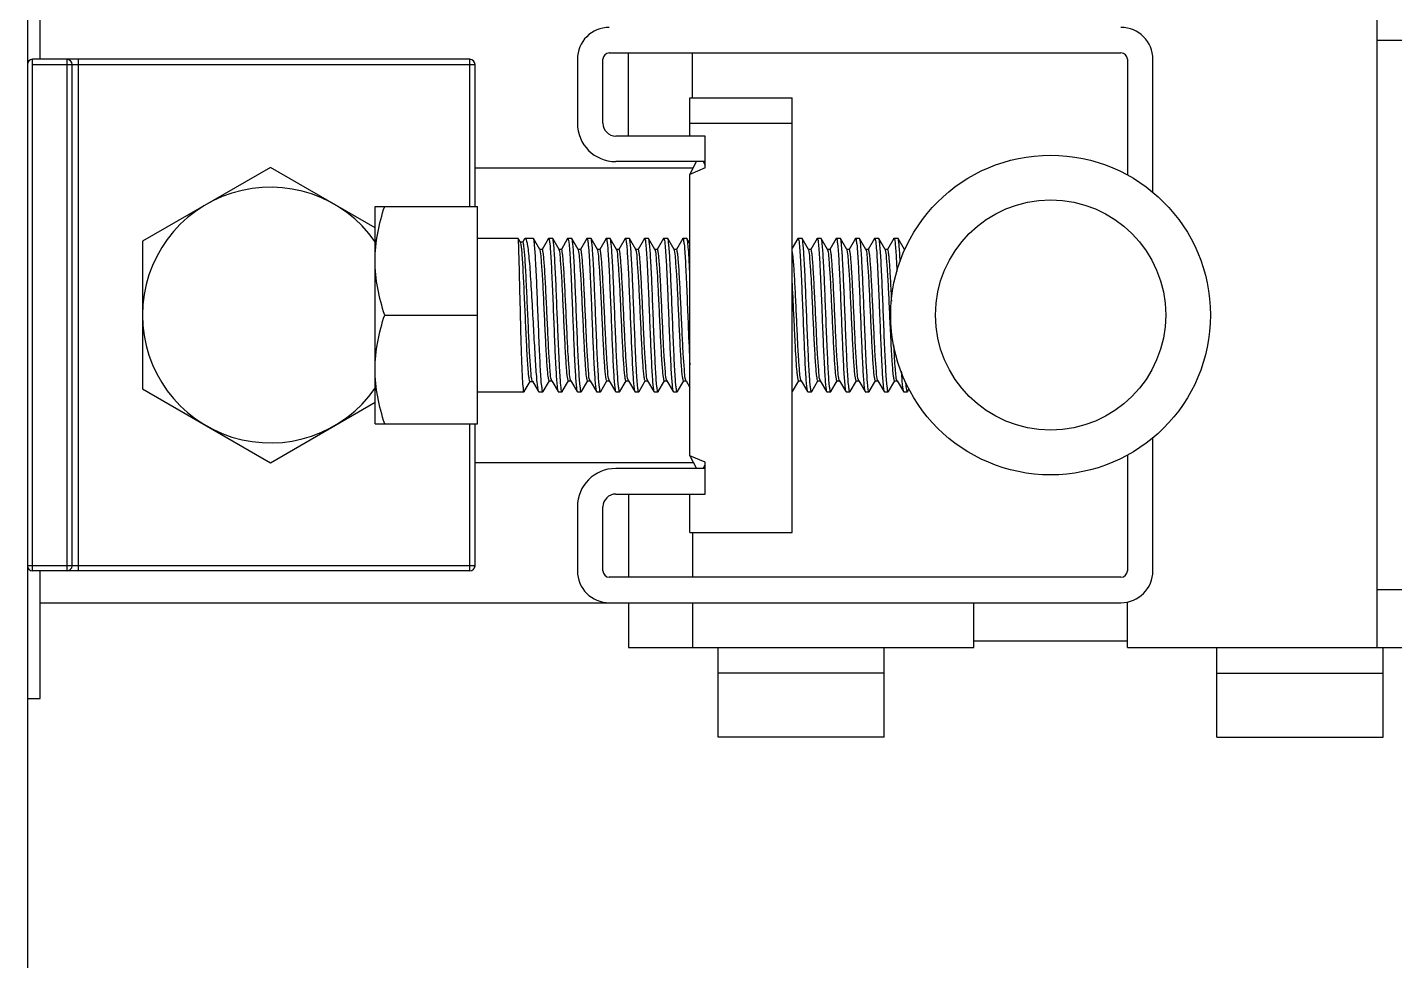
# Model space of a CAD drawing. Extents: x 1060579 to 1383165, y 581819 to 1037910.
# Drawn here: x 1268742.8 to 1269229.6, y 859997.8 to 860330.2 of the extents above; entities that cross this region are included whole.
import ezdxf

# ---------------------------------------------------------------- set-up
doc = ezdxf.new("R2010")
doc.units = 0
doc.header["$LTSCALE"] = 1000
doc.header["$MEASUREMENT"] = 0
doc.layers.add('02___PRT_ALL_AXES', color=7, linetype='Continuous')

msp = doc.modelspace()

# ---------------------------------------------------------------- linework, layer by layer
at = {"color": 7, "linetype": 'Continuous'}
for p, q in [((1268742.83, 862959.69), (1268742.83, 859317.04)), ((1268747.39, 860318.77), (1268747.39, 860364.31)), ((1269223.21, 860346.09), (1269223.21, 860109.32)), ((1269223.21, 860325.6), (1269343.87, 860325.6)), ((1268744.65, 860136.64), (1268744.65, 860318.77)), ((1268900.38, 860318.77), (1268744.65, 860318.77)), ((1268744.65, 860316.95), (1268902.2, 860316.95)), ((1268756.95, 860136.64), (1268756.95, 860318.77)), ((1268758.77, 860138.46), (1268758.77, 860316.95)), ((1268761.05, 860136.64), (1268761.05, 860318.77)), ((1268900.38, 860266.41), (1268900.38, 860318.77)), ((1268902.2, 860266.41), (1268902.2, 860316.95)), ((1268938.63, 860318.77), (1268938.63, 860296.01)), ((1268947.73, 860296.01), (1268947.73, 860318.77)), ((1268950.01, 860321.05), (1269132.14, 860321.05)), ((1268956.84, 860291.45), (1268956.84, 860321.05)), ((1268979.61, 860305.11), (1268979.61, 860321.05)), ((1269134.42, 860318.77), (1269134.42, 860277.55)), ((1269143.52, 860271.33), (1269143.52, 860318.77)), ((1268978.69, 860291.45), (1268978.69, 860296.01)), ((1268984.16, 860291.45), (1268952.29, 860291.45)), ((1268984.16, 860280.07), (1268984.16, 860291.45)), ((1268984.16, 860282.35), (1268952.29, 860282.35)), ((1268978.69, 860277.79), (1268981.07, 860282.35)), ((1268984.16, 860280.07), (1268978.69, 860277.79)), ((1268983.45, 860282.35), (1268984.16, 860280.98)), ((1268978.69, 860177.62), (1268978.69, 860277.79)), ((1268903.03, 860189), (1268903.03, 860266.41)), ((1268918.41, 860253.64), (1268917.61, 860255.02)), ((1268919.24, 860253.71), (1268918.37, 860253.71)), ((1268919.84, 860254.81), (1268919.21, 860253.72)), ((1268923.02, 860254.96), (1268922.95, 860255.03)), ((1268925.27, 860251.08), (1268923.02, 860254.96)), ((1268928.34, 860254.96), (1268926.1, 860251.1)), ((1268928.34, 860254.96), (1268928.41, 860255.03)), ((1268929.85, 860254.96), (1268929.78, 860255.03)), ((1268932.1, 860251.08), (1268929.85, 860254.96)), ((1268935.17, 860254.96), (1268932.93, 860251.1)), ((1268935.17, 860254.96), (1268935.24, 860255.03)), ((1268936.68, 860254.96), (1268936.61, 860255.03)), ((1268938.93, 860251.08), (1268936.68, 860254.96)), ((1268942, 860254.96), (1268939.76, 860251.1)), ((1268942, 860254.96), (1268942.07, 860255.03)), ((1268943.51, 860254.96), (1268943.44, 860255.03)), ((1268945.76, 860251.08), (1268943.51, 860254.96)), ((1268948.83, 860254.96), (1268946.59, 860251.1)), ((1268948.83, 860254.96), (1268948.9, 860255.03)), ((1268950.34, 860254.96), (1268950.27, 860255.03)), ((1268952.59, 860251.08), (1268950.34, 860254.96)), ((1268955.66, 860254.96), (1268953.42, 860251.1)), ((1268955.66, 860254.96), (1268955.73, 860255.03)), ((1268957.17, 860254.96), (1268957.1, 860255.03)), ((1268959.42, 860251.08), (1268957.17, 860254.96)), ((1268962.49, 860254.96), (1268960.25, 860251.1)), ((1268962.49, 860254.96), (1268962.56, 860255.03)), ((1268964, 860254.96), (1268963.93, 860255.03)), ((1268966.25, 860251.08), (1268964, 860254.96)), ((1268969.32, 860254.96), (1268967.08, 860251.1)), ((1268969.32, 860254.96), (1268969.39, 860255.03)), ((1268970.83, 860254.96), (1268970.76, 860255.03)), ((1268973.08, 860251.08), (1268970.83, 860254.96)), ((1268976.15, 860254.96), (1268973.91, 860251.1)), ((1268976.15, 860254.96), (1268976.22, 860255.03)), ((1268977.66, 860254.96), (1268977.59, 860255.03)), ((1268978.69, 860253.18), (1268977.66, 860254.96)), ((1269017.13, 860254.96), (1269015.12, 860251.5)), ((1269017.13, 860254.96), (1269017.2, 860255.03)), ((1269018.64, 860254.96), (1269018.57, 860255.03)), ((1269020.89, 860251.08), (1269018.64, 860254.96)), ((1269023.96, 860254.96), (1269021.72, 860251.1)), ((1269023.96, 860254.96), (1269024.03, 860255.03)), ((1269025.47, 860254.96), (1269025.4, 860255.03)), ((1269027.72, 860251.08), (1269025.47, 860254.96)), ((1269030.79, 860254.96), (1269028.55, 860251.1)), ((1269030.79, 860254.96), (1269030.86, 860255.03)), ((1269032.3, 860254.96), (1269032.23, 860255.03)), ((1269034.55, 860251.08), (1269032.3, 860254.96)), ((1269037.62, 860254.96), (1269035.38, 860251.1)), ((1269037.62, 860254.96), (1269037.69, 860255.03)), ((1269039.13, 860254.96), (1269039.06, 860255.03)), ((1269041.38, 860251.08), (1269039.13, 860254.96)), ((1269044.45, 860254.96), (1269042.21, 860251.1)), ((1269044.45, 860254.96), (1269044.52, 860255.03)), ((1269045.96, 860254.96), (1269045.89, 860255.03)), ((1269048.21, 860251.08), (1269045.96, 860254.96)), ((1269051.28, 860254.96), (1269049.04, 860251.1)), ((1269051.28, 860254.96), (1269051.35, 860255.03)), ((1269052.79, 860254.96), (1269052.72, 860255.03)), ((1269055.04, 860251.08), (1269052.79, 860254.96)), ((1268925.31, 860251.01), (1268925.27, 860251.08)), ((1268926.13, 860251.08), (1268925.27, 860251.08)), ((1268925.36, 860250.89), (1268925.31, 860251.01)), ((1268932.14, 860251.01), (1268932.1, 860251.08)), ((1268932.96, 860251.08), (1268932.1, 860251.08)), ((1268932.18, 860250.93), (1268932.14, 860251)), ((1268938.97, 860251.01), (1268938.93, 860251.08)), ((1268939.79, 860251.08), (1268938.93, 860251.08)), ((1268939.02, 860250.9), (1268938.97, 860251.01)), ((1268945.8, 860251.01), (1268945.76, 860251.08)), ((1268946.62, 860251.08), (1268945.76, 860251.08)), ((1268945.87, 860250.83), (1268945.8, 860251.01)), ((1268952.63, 860251.01), (1268952.59, 860251.08)), ((1268953.45, 860251.08), (1268952.59, 860251.08)), ((1268952.68, 860250.89), (1268952.63, 860251.01)), ((1268959.46, 860251.01), (1268959.42, 860251.08)), ((1268960.28, 860251.08), (1268959.42, 860251.08)), ((1268959.5, 860250.93), (1268959.46, 860251)), ((1268966.29, 860251.01), (1268966.25, 860251.08)), ((1268967.11, 860251.08), (1268966.25, 860251.08)), ((1268966.34, 860250.9), (1268966.29, 860251.01)), ((1268973.12, 860251.01), (1268973.08, 860251.08)), ((1268973.94, 860251.08), (1268973.08, 860251.08)), ((1268973.19, 860250.83), (1268973.12, 860251.01)), ((1269020.93, 860251.01), (1269020.89, 860251.08)), ((1269021.75, 860251.08), (1269020.89, 860251.08)), ((1269020.98, 860250.9), (1269020.93, 860251.01)), ((1269027.76, 860251.01), (1269027.72, 860251.08)), ((1269028.58, 860251.08), (1269027.72, 860251.08)), ((1269027.83, 860250.83), (1269027.76, 860251.01)), ((1269035.41, 860251.08), (1269034.55, 860251.08)), ((1269034.59, 860251.01), (1269034.55, 860251.08)), ((1269034.64, 860250.89), (1269034.59, 860251.01)), ((1269042.24, 860251.08), (1269041.38, 860251.08)), ((1269041.42, 860251.01), (1269041.38, 860251.08)), ((1269041.46, 860250.93), (1269041.42, 860251)), ((1269049.07, 860251.08), (1269048.21, 860251.08)), ((1269048.25, 860251.01), (1269048.21, 860251.08)), ((1269048.3, 860250.9), (1269048.25, 860251.01)), ((1269055.3, 860251.08), (1269055.04, 860251.08)), ((1269055.08, 860251.01), (1269055.04, 860251.08)), ((1269055.15, 860250.83), (1269055.08, 860251.01)), ((1268919.72, 860200.43), (1268919.67, 860200.39)), ((1268919.72, 860200.43), (1268921.83, 860204.08)), ((1268921.79, 860204.1), (1268922.66, 860204.1)), ((1268922.6, 860204.21), (1268922.58, 860204.25)), ((1268922.62, 860204.17), (1268922.6, 860204.21)), ((1268922.62, 860204.17), (1268924.76, 860200.48)), ((1268924.76, 860200.48), (1268924.86, 860200.39)), ((1268926.44, 860200.45), (1268926.36, 860200.39)), ((1268926.44, 860200.45), (1268928.67, 860204.31)), ((1268928.64, 860204.33), (1268929.51, 860204.33)), ((1268929.46, 860204.41), (1268929.39, 860204.58)), ((1268929.46, 860204.41), (1268929.51, 860204.33)), ((1268929.51, 860204.33), (1268931.75, 860200.45)), ((1268931.75, 860200.45), (1268931.83, 860200.39)), ((1268933.27, 860200.45), (1268933.19, 860200.39)), ((1268933.27, 860200.45), (1268935.5, 860204.31)), ((1268935.47, 860204.33), (1268936.34, 860204.33)), ((1268936.29, 860204.41), (1268936.24, 860204.52)), ((1268936.29, 860204.41), (1268936.34, 860204.33)), ((1268936.34, 860204.33), (1268938.58, 860200.45)), ((1268938.58, 860200.45), (1268938.66, 860200.39)), ((1268940.1, 860200.45), (1268940.02, 860200.39)), ((1268940.1, 860200.45), (1268942.33, 860204.31)), ((1268942.3, 860204.33), (1268943.17, 860204.33)), ((1268943.12, 860204.41), (1268943.09, 860204.48)), ((1268943.12, 860204.41), (1268943.17, 860204.33)), ((1268943.17, 860204.33), (1268945.41, 860200.45)), ((1268945.41, 860200.45), (1268945.49, 860200.39)), ((1268946.93, 860200.45), (1268946.85, 860200.39)), ((1268946.93, 860200.45), (1268949.16, 860204.31)), ((1268949.13, 860204.33), (1268950, 860204.33)), ((1268949.95, 860204.41), (1268949.9, 860204.53)), ((1268949.95, 860204.41), (1268950, 860204.33)), ((1268950, 860204.33), (1268952.24, 860200.45)), ((1268952.24, 860200.45), (1268952.32, 860200.39)), ((1268953.76, 860200.45), (1268953.68, 860200.39)), ((1268953.76, 860200.45), (1268955.99, 860204.31)), ((1268955.96, 860204.33), (1268956.83, 860204.33)), ((1268956.78, 860204.41), (1268956.71, 860204.58)), ((1268956.78, 860204.41), (1268956.83, 860204.33)), ((1268956.83, 860204.33), (1268959.07, 860200.45)), ((1268959.07, 860200.45), (1268959.15, 860200.39)), ((1268960.59, 860200.45), (1268960.51, 860200.39)), ((1268960.59, 860200.45), (1268962.82, 860204.31)), ((1268962.79, 860204.33), (1268963.66, 860204.33)), ((1268963.61, 860204.41), (1268963.56, 860204.52)), ((1268963.61, 860204.41), (1268963.66, 860204.33)), ((1268963.66, 860204.33), (1268965.9, 860200.45)), ((1268965.9, 860200.45), (1268965.98, 860200.39)), ((1268967.42, 860200.45), (1268967.34, 860200.39)), ((1268967.42, 860200.45), (1268969.65, 860204.31)), ((1268969.62, 860204.33), (1268970.49, 860204.33)), ((1268970.44, 860204.41), (1268970.41, 860204.48)), ((1268970.44, 860204.41), (1268970.49, 860204.33)), ((1268970.49, 860204.33), (1268972.73, 860200.45)), ((1268972.73, 860200.45), (1268972.81, 860200.39)), ((1268974.25, 860200.45), (1268974.17, 860200.39)), ((1268974.25, 860200.45), (1268976.48, 860204.31)), ((1268976.45, 860204.33), (1268977.32, 860204.33)), ((1268977.27, 860204.41), (1268977.22, 860204.53)), ((1268977.27, 860204.41), (1268977.32, 860204.33)), ((1268977.32, 860204.33), (1268978.69, 860201.95)), ((1269015.15, 860200.39), (1269015.12, 860200.4)), ((1269015.23, 860200.45), (1269015.15, 860200.39)), ((1269015.23, 860200.45), (1269017.46, 860204.31)), ((1269017.43, 860204.33), (1269018.29, 860204.33)), ((1269018.25, 860204.41), (1269018.2, 860204.52)), ((1269018.25, 860204.41), (1269018.29, 860204.33)), ((1269018.29, 860204.33), (1269020.54, 860200.45)), ((1269020.54, 860200.45), (1269020.62, 860200.39)), ((1269022.06, 860200.45), (1269021.98, 860200.39)), ((1269022.06, 860200.45), (1269024.29, 860204.31)), ((1269024.26, 860204.33), (1269025.12, 860204.33)), ((1269025.08, 860204.41), (1269025.05, 860204.48)), ((1269025.08, 860204.41), (1269025.12, 860204.33)), ((1269025.12, 860204.33), (1269027.37, 860200.45)), ((1269027.37, 860200.45), (1269027.45, 860200.39)), ((1269028.89, 860200.45), (1269028.81, 860200.39)), ((1269028.89, 860200.45), (1269031.12, 860204.31)), ((1269031.09, 860204.33), (1269031.95, 860204.33)), ((1269031.91, 860204.41), (1269031.86, 860204.53)), ((1269031.91, 860204.41), (1269031.95, 860204.33)), ((1269031.95, 860204.33), (1269034.2, 860200.45)), ((1269034.2, 860200.45), (1269034.28, 860200.39)), ((1269035.72, 860200.45), (1269035.64, 860200.39)), ((1269035.72, 860200.45), (1269037.95, 860204.31)), ((1269037.92, 860204.33), (1269038.78, 860204.33)), ((1269038.74, 860204.41), (1269038.67, 860204.58)), ((1269038.74, 860204.41), (1269038.78, 860204.33)), ((1269038.78, 860204.33), (1269041.03, 860200.45)), ((1269041.03, 860200.45), (1269041.11, 860200.39)), ((1269042.55, 860200.45), (1269042.47, 860200.39)), ((1269042.55, 860200.45), (1269044.78, 860204.31)), ((1269044.75, 860204.33), (1269045.61, 860204.33)), ((1269045.57, 860204.41), (1269045.52, 860204.52)), ((1269045.57, 860204.41), (1269045.61, 860204.33)), ((1269045.61, 860204.33), (1269047.86, 860200.45)), ((1269047.86, 860200.45), (1269047.94, 860200.39)), ((1269049.38, 860200.45), (1269049.3, 860200.39)), ((1269049.38, 860200.45), (1269051.61, 860204.31)), ((1269051.58, 860204.33), (1269052.44, 860204.33)), ((1269052.4, 860204.41), (1269052.37, 860204.48)), ((1269052.4, 860204.41), (1269052.44, 860204.33)), ((1269052.44, 860204.33), (1269054.69, 860200.45)), ((1269054.69, 860200.45), (1269054.77, 860200.39)), ((1269056.21, 860200.45), (1269056.13, 860200.39)), ((1269056.21, 860200.45), (1269056.75, 860201.39)), ((1268900.38, 860136.64), (1268900.38, 860189)), ((1268902.2, 860138.46), (1268902.2, 860189)), ((1269143.52, 860136.64), (1269143.52, 860184.08)), ((1268984.16, 860175.34), (1268978.69, 860177.62)), ((1268978.69, 860177.62), (1268981.07, 860173.07)), ((1269134.42, 860177.87), (1269134.42, 860136.64)), ((1268984.16, 860173.07), (1268952.29, 860173.07)), ((1268983.45, 860173.07), (1268984.16, 860174.43)), ((1268984.16, 860163.96), (1268984.16, 860175.34)), ((1268952.29, 860163.96), (1268984.16, 860163.96)), ((1268956.84, 860163.96), (1268956.84, 860134.36)), ((1268978.69, 860150.3), (1268978.69, 860163.96)), ((1268938.63, 860159.41), (1268938.63, 860136.64)), ((1268947.73, 860136.64), (1268947.73, 860159.41)), ((1268979.61, 860150.3), (1268979.61, 860134.36)), ((1268902.2, 860138.46), (1268742.83, 860138.46)), ((1268900.38, 860136.64), (1268744.65, 860136.64)), ((1268747.39, 860091.11), (1268747.39, 860136.64)), ((1269132.14, 860134.36), (1268950.01, 860134.36)), ((1269343.87, 860129.81), (1269223.21, 860129.81)), ((1268747.39, 860125.26), (1269132.14, 860125.26)), ((1268956.84, 860125.26), (1268956.84, 860109.32)), ((1268979.61, 860125.26), (1268979.61, 860109.32)), ((1268956.84, 860109.32), (1269079.78, 860109.32)), ((1268988.71, 860077.45), (1268988.71, 860109.32)), ((1269047.9, 860077.45), (1269047.9, 860109.32)), ((1269134.42, 860111.6), (1269079.78, 860111.6)), ((1269134.42, 860109.32), (1269343.87, 860109.32)), ((1269166.29, 860077.45), (1269166.29, 860109.32)), ((1269225.48, 860077.45), (1269225.48, 860109.32)), ((1269047.9, 860100.21), (1268988.71, 860100.21)), ((1269166.29, 860100.21), (1269225.48, 860100.21)), ((1268742.83, 860091.11), (1268747.39, 860091.11)), ((1269047.9, 860077.45), (1268988.71, 860077.45)), ((1269166.29, 860077.45), (1269225.48, 860077.45))]:
    msp.add_line(p, q, dxfattribs=at)
at = {"color": 0}
for p, q in [((1268902.2, 860280.16), (1268979.98, 860280.16)), ((1268902.2, 860175.15), (1268979.98, 860175.15))]:
    msp.add_line(p, q, dxfattribs=at)
at = {"color": 7, "linetype": 'Continuous'}
for centre, radius, start, end in [((1268950.01, 860318.77), 11.38, 90, 180), ((1269132.14, 860318.77), 11.38, 0, 90), ((1268744.65, 860316.95), 1.82, 90, 180), ((1268756.95, 860316.95), 1.82, 0, 90), ((1268900.38, 860316.95), 1.82, 0, 90), ((1268950.01, 860318.77), 2.28, 90, 180), ((1269132.14, 860318.77), 2.28, 0, 90), ((1268952.29, 860296.01), 13.66, 180, 270), ((1268952.29, 860296.01), 4.55, 180, 270), ((1268952.29, 860159.41), 13.66, 90, 180), ((1268952.29, 860159.41), 4.55, 90, 180), ((1268744.65, 860138.46), 1.82, 180, 270), ((1268756.95, 860138.46), 1.82, 270, 0), ((1268900.38, 860138.46), 1.82, 270, 0), ((1268950.01, 860136.64), 11.38, 180, 270), ((1268950.01, 860136.64), 2.28, 180, 270), ((1269132.14, 860136.64), 11.38, 270, 0), ((1269132.14, 860136.64), 2.28, 270, 0)]:
    msp.add_arc(centre, radius, start, end, dxfattribs=at)
for points, knots in [([(1268918.4, 860227.71), (1268918.31, 860231.16), (1268918.19, 860236.17), (1268918.03, 860242.56), (1268917.94, 860246.63), (1268917.81, 860249.98), (1268917.81, 860252.52), (1268917.6, 860254.06), (1268917.71, 860254.85), (1268917.61, 860255.02)], [0, 0, 0, 0, 0.378979, 0.550574, 0.701439, 0.825899, 0.919266, 0.978026, 1, 1, 1, 1]), ([(1268921.79, 860204.1), (1268921.62, 860204.1), (1268921.54, 860205.04), (1268921.28, 860206.15), (1268921.12, 860208.55), (1268920.9, 860211.5), (1268920.69, 860215.19), (1268920.4, 860220.92), (1268920.06, 860228.53), (1268919.67, 860237.38), (1268919.34, 860244.16), (1268919.04, 860248.64), (1268918.86, 860251.02), (1268918.65, 860252.58), (1268918.54, 860253.41), (1268918.41, 860253.64)], [0, 0, 0, 0, 0.01052, 0.0391, 0.08506, 0.146619, 0.22135, 0.306335, 0.493724, 0.680808, 0.840683, 0.903326, 0.951582, 0.984032, 1, 1, 1, 1]), ([(1268922.58, 860204.25), (1268922.22, 860205.15), (1268922.14, 860208.23), (1268921.6, 860213.93), (1268921.29, 860221.88), (1268920.87, 860230.76), (1268920.54, 860238.2), (1268920.26, 860243.65), (1268920.07, 860247.05), (1268919.86, 860249.74), (1268919.7, 860251.89), (1268919.47, 860252.88), (1268919.39, 860253.71), (1268919.24, 860253.71)], [0, 0, 0, 0, 0.058667, 0.181398, 0.349542, 0.537959, 0.719317, 0.799263, 0.868346, 0.924327, 0.965497, 0.990759, 1, 1, 1, 1]), ([(1268919.84, 860254.81), (1268919.88, 860254.87), (1268919.94, 860254.96), (1268920.05, 860255.03), (1268920.09, 860255.03)], [0, 0, 0, 0, 0.60461, 1, 1, 1, 1]), ([(1268920.09, 860255.03), (1268920.3, 860255.03), (1268920.6, 860254.07), (1268920.88, 860252.72), (1268921.21, 860250.1), (1268921.52, 860246.8), (1268921.83, 860242.69), (1268922.25, 860236.26), (1268922.53, 860231.19), (1268922.72, 860227.71)], [0, 0, 0, 0, 0.023288, 0.081106, 0.17351, 0.297357, 0.448037, 0.619843, 1, 1, 1, 1]), ([(1268924.65, 860227.71), (1268924.52, 860231.05), (1268924.27, 860237.26), (1268923.95, 860244.61), (1268923.65, 860249.49), (1268923.48, 860252.1), (1268923.25, 860253.81), (1268923.16, 860254.72), (1268923.02, 860254.96)], [0, 0, 0, 0, 0.366988, 0.682925, 0.807584, 0.903955, 0.968736, 1, 1, 1, 1]), ([(1268928.41, 860255.03), (1268928.6, 860255.03), (1268928.63, 860253.97), (1268928.92, 860252.75), (1268929.06, 860250.08), (1268929.29, 860246.8), (1268929.49, 860242.68), (1268929.78, 860236.26), (1268929.98, 860231.19), (1268930.12, 860227.71)], [0, 0, 0, 0, 0.020674, 0.077922, 0.170354, 0.294552, 0.445782, 0.618271, 1, 1, 1, 1]), ([(1268931.48, 860227.71), (1268931.35, 860231.05), (1268931.1, 860237.26), (1268930.78, 860244.61), (1268930.48, 860249.49), (1268930.31, 860252.1), (1268930.08, 860253.81), (1268929.99, 860254.72), (1268929.85, 860254.96)], [0, 0, 0, 0, 0.366992, 0.68293, 0.807585, 0.903954, 0.968736, 1, 1, 1, 1]), ([(1268935.24, 860255.03), (1268935.53, 860254.54), (1268935.61, 860253.34), (1268935.85, 860251.11), (1268936.02, 860248.24), (1268936.22, 860244.83), (1268936.43, 860240.26), (1268936.68, 860234.55), (1268936.86, 860229.99), (1268936.95, 860227.71)], [0, 0, 0, 0, 0.062069, 0.124628, 0.24966, 0.374704, 0.499766, 0.749882, 1, 1, 1, 1]), ([(1268938.31, 860227.71), (1268938.18, 860231.05), (1268937.93, 860237.26), (1268937.61, 860244.61), (1268937.31, 860249.49), (1268937.14, 860252.1), (1268936.91, 860253.81), (1268936.82, 860254.72), (1268936.68, 860254.96)], [0, 0, 0, 0, 0.366986, 0.682927, 0.807583, 0.903951, 0.968734, 1, 1, 1, 1]), ([(1268942.07, 860255.03), (1268942.36, 860254.54), (1268942.44, 860253.35), (1268942.68, 860251.11), (1268942.86, 860248.24), (1268943.05, 860244.82), (1268943.26, 860240.26), (1268943.51, 860234.55), (1268943.69, 860229.99), (1268943.78, 860227.71)], [0, 0, 0, 0, 0.062073, 0.124647, 0.249672, 0.374715, 0.499775, 0.749887, 1, 1, 1, 1]), ([(1268945.14, 860227.71), (1268945.01, 860231.05), (1268944.76, 860237.26), (1268944.44, 860244.61), (1268944.14, 860249.49), (1268943.97, 860252.1), (1268943.74, 860253.81), (1268943.65, 860254.72), (1268943.51, 860254.96)], [0, 0, 0, 0, 0.366981, 0.68292, 0.80758, 0.903952, 0.968734, 1, 1, 1, 1]), ([(1268948.9, 860255.03), (1268949.09, 860255.03), (1268949.12, 860253.97), (1268949.41, 860252.75), (1268949.55, 860250.08), (1268949.78, 860246.8), (1268949.98, 860242.68), (1268950.27, 860236.26), (1268950.47, 860231.19), (1268950.61, 860227.71)], [0, 0, 0, 0, 0.020675, 0.077925, 0.170358, 0.294556, 0.445789, 0.618278, 1, 1, 1, 1]), ([(1268951.97, 860227.71), (1268951.84, 860231.05), (1268951.59, 860237.26), (1268951.27, 860244.61), (1268950.97, 860249.49), (1268950.8, 860252.1), (1268950.57, 860253.81), (1268950.48, 860254.72), (1268950.34, 860254.96)], [0, 0, 0, 0, 0.366988, 0.682925, 0.807584, 0.903955, 0.968736, 1, 1, 1, 1]), ([(1268955.73, 860255.03), (1268955.92, 860255.03), (1268955.95, 860253.97), (1268956.24, 860252.75), (1268956.38, 860250.08), (1268956.61, 860246.8), (1268956.81, 860242.68), (1268957.1, 860236.26), (1268957.3, 860231.19), (1268957.44, 860227.71)], [0, 0, 0, 0, 0.020674, 0.077922, 0.170354, 0.294552, 0.445782, 0.618271, 1, 1, 1, 1]), ([(1268958.8, 860227.71), (1268958.67, 860231.05), (1268958.42, 860237.26), (1268958.1, 860244.61), (1268957.8, 860249.49), (1268957.63, 860252.1), (1268957.4, 860253.81), (1268957.31, 860254.72), (1268957.17, 860254.96)], [0, 0, 0, 0, 0.366992, 0.68293, 0.807585, 0.903954, 0.968736, 1, 1, 1, 1]), ([(1268962.56, 860255.03), (1268962.85, 860254.54), (1268962.93, 860253.34), (1268963.17, 860251.11), (1268963.34, 860248.24), (1268963.54, 860244.83), (1268963.75, 860240.26), (1268964, 860234.55), (1268964.18, 860229.99), (1268964.27, 860227.71)], [0, 0, 0, 0, 0.062069, 0.124628, 0.24966, 0.374704, 0.499766, 0.749882, 1, 1, 1, 1]), ([(1268965.63, 860227.71), (1268965.5, 860231.05), (1268965.25, 860237.26), (1268964.93, 860244.61), (1268964.63, 860249.49), (1268964.46, 860252.1), (1268964.23, 860253.81), (1268964.14, 860254.72), (1268964, 860254.96)], [0, 0, 0, 0, 0.366986, 0.682927, 0.807583, 0.903951, 0.968734, 1, 1, 1, 1]), ([(1268969.39, 860255.03), (1268969.68, 860254.54), (1268969.76, 860253.35), (1268970, 860251.11), (1268970.18, 860248.24), (1268970.37, 860244.82), (1268970.58, 860240.26), (1268970.83, 860234.55), (1268971.01, 860229.99), (1268971.1, 860227.71)], [0, 0, 0, 0, 0.062073, 0.124647, 0.249672, 0.374715, 0.499775, 0.749887, 1, 1, 1, 1]), ([(1268972.46, 860227.71), (1268972.33, 860231.05), (1268972.08, 860237.26), (1268971.76, 860244.61), (1268971.46, 860249.49), (1268971.29, 860252.1), (1268971.06, 860253.81), (1268970.97, 860254.72), (1268970.83, 860254.96)], [0, 0, 0, 0, 0.366981, 0.68292, 0.80758, 0.903952, 0.968734, 1, 1, 1, 1]), ([(1268976.22, 860255.03), (1268976.41, 860255.03), (1268976.44, 860253.97), (1268976.73, 860252.75), (1268976.87, 860250.08), (1268977.1, 860246.8), (1268977.3, 860242.68), (1268977.59, 860236.26), (1268977.79, 860231.19), (1268977.93, 860227.71)], [0, 0, 0, 0, 0.020675, 0.077925, 0.170358, 0.294556, 0.445789, 0.618278, 1, 1, 1, 1]), ([(1268978.69, 860242.02), (1268978.62, 860243.71), (1268978.45, 860246.73), (1268978.26, 860250.67), (1268977.94, 860253.24), (1268977.87, 860254.61), (1268977.66, 860254.96)], [0, 0, 0, 0, 0.391041, 0.698389, 0.904948, 1, 1, 1, 1]), ([(1269017.2, 860255.03), (1269017.49, 860254.54), (1269017.57, 860253.34), (1269017.81, 860251.11), (1269017.98, 860248.24), (1269018.18, 860244.83), (1269018.39, 860240.26), (1269018.64, 860234.55), (1269018.82, 860229.99), (1269018.91, 860227.71)], [0, 0, 0, 0, 0.062069, 0.124628, 0.24966, 0.374704, 0.499766, 0.749882, 1, 1, 1, 1]), ([(1269020.27, 860227.71), (1269020.14, 860231.05), (1269019.89, 860237.26), (1269019.57, 860244.61), (1269019.27, 860249.49), (1269019.1, 860252.1), (1269018.87, 860253.81), (1269018.78, 860254.72), (1269018.64, 860254.96)], [0, 0, 0, 0, 0.366986, 0.682927, 0.807583, 0.903951, 0.968734, 1, 1, 1, 1]), ([(1269024.03, 860255.03), (1269024.32, 860254.54), (1269024.4, 860253.35), (1269024.64, 860251.11), (1269024.82, 860248.24), (1269025.01, 860244.82), (1269025.22, 860240.26), (1269025.47, 860234.55), (1269025.65, 860229.99), (1269025.74, 860227.71)], [0, 0, 0, 0, 0.062073, 0.124647, 0.249672, 0.374715, 0.499775, 0.749887, 1, 1, 1, 1]), ([(1269027.1, 860227.71), (1269026.97, 860231.05), (1269026.72, 860237.26), (1269026.4, 860244.61), (1269026.1, 860249.49), (1269025.93, 860252.1), (1269025.7, 860253.81), (1269025.61, 860254.72), (1269025.47, 860254.96)], [0, 0, 0, 0, 0.366981, 0.68292, 0.80758, 0.903952, 0.968734, 1, 1, 1, 1]), ([(1269030.86, 860255.03), (1269031.05, 860255.03), (1269031.08, 860253.97), (1269031.37, 860252.75), (1269031.51, 860250.08), (1269031.74, 860246.8), (1269031.94, 860242.68), (1269032.23, 860236.26), (1269032.43, 860231.19), (1269032.57, 860227.71)], [0, 0, 0, 0, 0.020675, 0.077925, 0.170358, 0.294556, 0.445789, 0.618278, 1, 1, 1, 1]), ([(1269033.93, 860227.71), (1269033.8, 860231.05), (1269033.55, 860237.26), (1269033.23, 860244.61), (1269032.93, 860249.49), (1269032.76, 860252.1), (1269032.53, 860253.81), (1269032.44, 860254.72), (1269032.3, 860254.96)], [0, 0, 0, 0, 0.366988, 0.682925, 0.807584, 0.903955, 0.968736, 1, 1, 1, 1]), ([(1269037.69, 860255.03), (1269037.88, 860255.03), (1269037.91, 860253.97), (1269038.2, 860252.75), (1269038.34, 860250.08), (1269038.57, 860246.8), (1269038.77, 860242.68), (1269039.06, 860236.26), (1269039.26, 860231.19), (1269039.4, 860227.71)], [0, 0, 0, 0, 0.020674, 0.077922, 0.170354, 0.294552, 0.445782, 0.618271, 1, 1, 1, 1]), ([(1269040.76, 860227.71), (1269040.63, 860231.05), (1269040.38, 860237.26), (1269040.06, 860244.61), (1269039.76, 860249.49), (1269039.59, 860252.1), (1269039.36, 860253.81), (1269039.27, 860254.72), (1269039.13, 860254.96)], [0, 0, 0, 0, 0.366992, 0.68293, 0.807585, 0.903954, 0.968736, 1, 1, 1, 1]), ([(1269044.52, 860255.03), (1269044.81, 860254.54), (1269044.89, 860253.34), (1269045.13, 860251.11), (1269045.3, 860248.24), (1269045.5, 860244.83), (1269045.71, 860240.26), (1269045.96, 860234.55), (1269046.14, 860229.99), (1269046.23, 860227.71)], [0, 0, 0, 0, 0.062069, 0.124628, 0.24966, 0.374704, 0.499766, 0.749882, 1, 1, 1, 1]), ([(1269047.59, 860227.71), (1269047.46, 860231.05), (1269047.21, 860237.26), (1269046.89, 860244.61), (1269046.59, 860249.49), (1269046.42, 860252.1), (1269046.19, 860253.81), (1269046.1, 860254.72), (1269045.96, 860254.96)], [0, 0, 0, 0, 0.366986, 0.682927, 0.807583, 0.903951, 0.968734, 1, 1, 1, 1]), ([(1269051.35, 860255.03), (1269051.6, 860254.6), (1269051.72, 860253.58), (1269051.89, 860251.62), (1269052.17, 860248.15), (1269052.31, 860245.18), (1269052.4, 860243.19)], [0, 0, 0, 0, 0.124099, 0.249608, 0.499549, 1, 1, 1, 1]), ([(1269053.58, 860246.78), (1269053.52, 860247.86), (1269053.4, 860249.76), (1269053.24, 860252.24), (1269053.02, 860253.87), (1269052.93, 860254.73), (1269052.79, 860254.96)], [0, 0, 0, 0, 0.393102, 0.696629, 0.900807, 1, 1, 1, 1]), ([(1268928.64, 860204.33), (1268928.48, 860204.33), (1268928.39, 860205.14), (1268928.17, 860206.13), (1268928, 860208.23), (1268927.8, 860210.83), (1268927.6, 860214.11), (1268927.32, 860219.28), (1268927, 860226.26), (1268926.6, 860234.53), (1268926.28, 860241.88), (1268925.8, 860247.18), (1268925.68, 860250.02), (1268925.36, 860250.89)], [0, 0, 0, 0, 0.009862, 0.036422, 0.079279, 0.137007, 0.207601, 0.288584, 0.470051, 0.656062, 0.820625, 0.940784, 1, 1, 1, 1]), ([(1268929.39, 860204.58), (1268929.1, 860205.49), (1268928.94, 860208.38), (1268928.49, 860213.74), (1268928.16, 860221.09), (1268927.76, 860229.33), (1268927.44, 860236.27), (1268927.16, 860241.4), (1268926.97, 860244.64), (1268926.77, 860247.23), (1268926.6, 860249.3), (1268926.38, 860250.28), (1268926.29, 860251.08), (1268926.13, 860251.08)], [0, 0, 0, 0, 0.06161, 0.183132, 0.347991, 0.533432, 0.713816, 0.794195, 0.864212, 0.921438, 0.963906, 0.990221, 1, 1, 1, 1]), ([(1268935.47, 860204.33), (1268935.31, 860204.33), (1268935.22, 860205.15), (1268934.99, 860206.15), (1268934.83, 860208.27), (1268934.62, 860210.9), (1268934.43, 860214.21), (1268934.15, 860219.42), (1268933.82, 860226.45), (1268933.42, 860234.75), (1268933.11, 860242.09), (1268932.6, 860247.31), (1268932.51, 860250.12), (1268932.18, 860250.93)], [0, 0, 0, 0, 0.009951, 0.036772, 0.080043, 0.138305, 0.209512, 0.291137, 0.473755, 0.660367, 0.824608, 0.943318, 1, 1, 1, 1]), ([(1268936.24, 860204.52), (1268935.93, 860205.37), (1268935.81, 860208.21), (1268935.32, 860213.49), (1268935, 860220.83), (1268934.6, 860229.11), (1268934.28, 860236.1), (1268934, 860241.28), (1268933.81, 860244.56), (1268933.6, 860247.18), (1268933.44, 860249.28), (1268933.21, 860250.27), (1268933.12, 860251.08), (1268932.96, 860251.08)], [0, 0, 0, 0, 0.058624, 0.178444, 0.342933, 0.529084, 0.71082, 0.791953, 0.86269, 0.920543, 0.963496, 0.990117, 1, 1, 1, 1]), ([(1268942.3, 860204.33), (1268942.14, 860204.33), (1268942.05, 860205.14), (1268941.83, 860206.13), (1268941.66, 860208.24), (1268941.46, 860210.85), (1268941.26, 860214.13), (1268940.98, 860219.31), (1268940.66, 860226.31), (1268940.26, 860234.58), (1268939.94, 860241.93), (1268939.46, 860247.21), (1268939.34, 860250.04), (1268939.02, 860250.9)], [0, 0, 0, 0, 0.009883, 0.036504, 0.079457, 0.13731, 0.208047, 0.28918, 0.470916, 0.657067, 0.821556, 0.941376, 1, 1, 1, 1]), ([(1268943.09, 860204.48), (1268942.75, 860205.3), (1268942.66, 860208.1), (1268942.15, 860213.32), (1268941.85, 860220.66), (1268941.44, 860228.96), (1268941.12, 860235.99), (1268940.84, 860241.21), (1268940.64, 860244.51), (1268940.43, 860247.14), (1268940.27, 860249.26), (1268940.04, 860250.26), (1268939.95, 860251.08), (1268939.79, 860251.08)], [0, 0, 0, 0, 0.056682, 0.175392, 0.339633, 0.526245, 0.708863, 0.790488, 0.861695, 0.919957, 0.963228, 0.990049, 1, 1, 1, 1]), ([(1268949.13, 860204.33), (1268948.98, 860204.33), (1268948.88, 860205.13), (1268948.66, 860206.11), (1268948.5, 860208.19), (1268948.29, 860210.77), (1268948.1, 860214.01), (1268947.82, 860219.14), (1268947.5, 860226.08), (1268947.1, 860234.32), (1268946.77, 860241.67), (1268946.32, 860247.04), (1268946.16, 860249.92), (1268945.87, 860250.83)], [0, 0, 0, 0, 0.009779, 0.036094, 0.078562, 0.135788, 0.205805, 0.286184, 0.466568, 0.652009, 0.816868, 0.93839, 1, 1, 1, 1]), ([(1268949.9, 860204.53), (1268949.59, 860205.4), (1268949.46, 860208.24), (1268948.98, 860213.54), (1268948.66, 860220.88), (1268948.26, 860229.15), (1268947.94, 860236.13), (1268947.66, 860241.31), (1268947.47, 860244.58), (1268947.26, 860247.19), (1268947.1, 860249.28), (1268946.87, 860250.27), (1268946.78, 860251.08), (1268946.62, 860251.08)], [0, 0, 0, 0, 0.059216, 0.179375, 0.343938, 0.529949, 0.711416, 0.792399, 0.862993, 0.920721, 0.963578, 0.990138, 1, 1, 1, 1]), ([(1268955.96, 860204.33), (1268955.8, 860204.33), (1268955.71, 860205.14), (1268955.49, 860206.13), (1268955.32, 860208.23), (1268955.12, 860210.83), (1268954.92, 860214.11), (1268954.64, 860219.28), (1268954.32, 860226.26), (1268953.92, 860234.53), (1268953.6, 860241.88), (1268953.12, 860247.18), (1268953, 860250.02), (1268952.68, 860250.89)], [0, 0, 0, 0, 0.009862, 0.036422, 0.079279, 0.137007, 0.207601, 0.288584, 0.470051, 0.656062, 0.820625, 0.940784, 1, 1, 1, 1]), ([(1268956.71, 860204.58), (1268956.42, 860205.49), (1268956.26, 860208.38), (1268955.81, 860213.74), (1268955.48, 860221.09), (1268955.08, 860229.33), (1268954.76, 860236.27), (1268954.48, 860241.4), (1268954.29, 860244.64), (1268954.08, 860247.23), (1268953.92, 860249.3), (1268953.7, 860250.28), (1268953.61, 860251.08), (1268953.45, 860251.08)], [0, 0, 0, 0, 0.06161, 0.183132, 0.347991, 0.533432, 0.713816, 0.794195, 0.864212, 0.921438, 0.963906, 0.990221, 1, 1, 1, 1]), ([(1268962.79, 860204.33), (1268962.63, 860204.33), (1268962.54, 860205.15), (1268962.31, 860206.15), (1268962.15, 860208.27), (1268961.94, 860210.9), (1268961.75, 860214.21), (1268961.47, 860219.42), (1268961.14, 860226.45), (1268960.74, 860234.75), (1268960.43, 860242.09), (1268959.92, 860247.31), (1268959.83, 860250.12), (1268959.5, 860250.93)], [0, 0, 0, 0, 0.009951, 0.036772, 0.080043, 0.138305, 0.209512, 0.291137, 0.473755, 0.660367, 0.824608, 0.943318, 1, 1, 1, 1]), ([(1268963.56, 860204.52), (1268963.24, 860205.37), (1268963.13, 860208.21), (1268962.64, 860213.49), (1268962.32, 860220.83), (1268961.92, 860229.11), (1268961.6, 860236.1), (1268961.32, 860241.28), (1268961.13, 860244.56), (1268960.92, 860247.18), (1268960.76, 860249.28), (1268960.53, 860250.27), (1268960.44, 860251.08), (1268960.28, 860251.08)], [0, 0, 0, 0, 0.058624, 0.178444, 0.342933, 0.529084, 0.71082, 0.791953, 0.86269, 0.920543, 0.963496, 0.990117, 1, 1, 1, 1]), ([(1268969.62, 860204.33), (1268969.46, 860204.33), (1268969.37, 860205.14), (1268969.15, 860206.13), (1268968.98, 860208.24), (1268968.78, 860210.85), (1268968.58, 860214.13), (1268968.3, 860219.31), (1268967.98, 860226.31), (1268967.58, 860234.58), (1268967.26, 860241.93), (1268966.78, 860247.21), (1268966.66, 860250.04), (1268966.34, 860250.9)], [0, 0, 0, 0, 0.009883, 0.036504, 0.079457, 0.13731, 0.208047, 0.28918, 0.470916, 0.657067, 0.821556, 0.941376, 1, 1, 1, 1]), ([(1268970.41, 860204.48), (1268970.07, 860205.3), (1268969.98, 860208.1), (1268969.47, 860213.32), (1268969.16, 860220.66), (1268968.76, 860228.96), (1268968.44, 860235.99), (1268968.16, 860241.21), (1268967.96, 860244.51), (1268967.75, 860247.14), (1268967.59, 860249.26), (1268967.36, 860250.26), (1268967.27, 860251.08), (1268967.11, 860251.08)], [0, 0, 0, 0, 0.056682, 0.175392, 0.339633, 0.526245, 0.708863, 0.790488, 0.861695, 0.919957, 0.963228, 0.990049, 1, 1, 1, 1]), ([(1268976.45, 860204.33), (1268976.3, 860204.33), (1268976.2, 860205.13), (1268975.98, 860206.11), (1268975.82, 860208.19), (1268975.61, 860210.77), (1268975.42, 860214.01), (1268975.14, 860219.14), (1268974.82, 860226.08), (1268974.42, 860234.32), (1268974.09, 860241.67), (1268973.64, 860247.04), (1268973.48, 860249.92), (1268973.19, 860250.83)], [0, 0, 0, 0, 0.009779, 0.036094, 0.078562, 0.135788, 0.205805, 0.286184, 0.466568, 0.652009, 0.816868, 0.93839, 1, 1, 1, 1]), ([(1268977.22, 860204.53), (1268976.91, 860205.4), (1268976.78, 860208.24), (1268976.3, 860213.54), (1268975.98, 860220.88), (1268975.58, 860229.15), (1268975.26, 860236.13), (1268974.98, 860241.31), (1268974.79, 860244.58), (1268974.58, 860247.19), (1268974.42, 860249.28), (1268974.19, 860250.27), (1268974.1, 860251.08), (1268973.94, 860251.08)], [0, 0, 0, 0, 0.059216, 0.179375, 0.343938, 0.529949, 0.711416, 0.792399, 0.862993, 0.920721, 0.963578, 0.990138, 1, 1, 1, 1]), ([(1269018.2, 860204.52), (1269017.91, 860205.29), (1269017.78, 860207.85), (1269017.34, 860212.64), (1269017.03, 860219.36), (1269016.66, 860227.08), (1269016.29, 860234.89), (1269015.96, 860241.82), (1269015.57, 860246.97), (1269015.36, 860249.76), (1269015.12, 860250.7)], [0, 0, 0, 0, 0.053745, 0.162765, 0.3138, 0.48818, 0.6643, 0.82034, 0.936997, 1, 1, 1, 1]), ([(1269024.26, 860204.33), (1269024.1, 860204.33), (1269024.01, 860205.14), (1269023.79, 860206.13), (1269023.62, 860208.24), (1269023.42, 860210.85), (1269023.22, 860214.13), (1269022.94, 860219.31), (1269022.62, 860226.31), (1269022.22, 860234.58), (1269021.9, 860241.93), (1269021.42, 860247.21), (1269021.3, 860250.04), (1269020.98, 860250.9)], [0, 0, 0, 0, 0.009883, 0.036504, 0.079457, 0.13731, 0.208047, 0.28918, 0.470916, 0.657067, 0.821556, 0.941376, 1, 1, 1, 1]), ([(1269025.05, 860204.48), (1269024.71, 860205.3), (1269024.62, 860208.1), (1269024.11, 860213.32), (1269023.8, 860220.66), (1269023.4, 860228.96), (1269023.08, 860235.99), (1269022.79, 860241.21), (1269022.6, 860244.51), (1269022.39, 860247.14), (1269022.23, 860249.26), (1269022, 860250.26), (1269021.91, 860251.08), (1269021.75, 860251.08)], [0, 0, 0, 0, 0.056682, 0.175392, 0.339633, 0.526245, 0.708863, 0.790488, 0.861695, 0.919957, 0.963228, 0.990049, 1, 1, 1, 1]), ([(1269031.09, 860204.33), (1269030.94, 860204.33), (1269030.84, 860205.13), (1269030.62, 860206.11), (1269030.46, 860208.19), (1269030.25, 860210.77), (1269030.06, 860214.01), (1269029.78, 860219.14), (1269029.46, 860226.08), (1269029.06, 860234.32), (1269028.73, 860241.67), (1269028.28, 860247.04), (1269028.12, 860249.92), (1269027.83, 860250.83)], [0, 0, 0, 0, 0.009779, 0.036094, 0.078562, 0.135788, 0.205805, 0.286184, 0.466568, 0.652009, 0.816868, 0.93839, 1, 1, 1, 1]), ([(1269031.86, 860204.53), (1269031.55, 860205.4), (1269031.42, 860208.24), (1269030.94, 860213.54), (1269030.62, 860220.88), (1269030.22, 860229.15), (1269029.9, 860236.13), (1269029.62, 860241.31), (1269029.42, 860244.58), (1269029.22, 860247.19), (1269029.05, 860249.28), (1269028.83, 860250.27), (1269028.74, 860251.08), (1269028.58, 860251.08)], [0, 0, 0, 0, 0.059216, 0.179375, 0.343938, 0.529949, 0.711416, 0.792399, 0.862993, 0.920721, 0.963578, 0.990138, 1, 1, 1, 1]), ([(1269037.92, 860204.33), (1269037.76, 860204.33), (1269037.67, 860205.14), (1269037.45, 860206.13), (1269037.28, 860208.23), (1269037.08, 860210.83), (1269036.88, 860214.11), (1269036.6, 860219.28), (1269036.28, 860226.26), (1269035.88, 860234.53), (1269035.56, 860241.88), (1269035.08, 860247.18), (1269034.96, 860250.02), (1269034.64, 860250.89)], [0, 0, 0, 0, 0.009862, 0.036422, 0.079279, 0.137007, 0.207601, 0.288584, 0.470051, 0.656062, 0.820625, 0.940784, 1, 1, 1, 1]), ([(1269038.67, 860204.58), (1269038.38, 860205.49), (1269038.22, 860208.38), (1269037.77, 860213.74), (1269037.44, 860221.09), (1269037.04, 860229.33), (1269036.72, 860236.27), (1269036.44, 860241.4), (1269036.25, 860244.64), (1269036.04, 860247.23), (1269035.88, 860249.3), (1269035.66, 860250.28), (1269035.57, 860251.08), (1269035.41, 860251.08)], [0, 0, 0, 0, 0.06161, 0.183132, 0.347991, 0.533432, 0.713816, 0.794195, 0.864212, 0.921438, 0.963906, 0.990221, 1, 1, 1, 1]), ([(1269044.75, 860204.33), (1269044.59, 860204.33), (1269044.5, 860205.15), (1269044.27, 860206.15), (1269044.11, 860208.27), (1269043.9, 860210.9), (1269043.71, 860214.21), (1269043.43, 860219.42), (1269043.1, 860226.45), (1269042.7, 860234.75), (1269042.39, 860242.09), (1269041.88, 860247.31), (1269041.79, 860250.12), (1269041.46, 860250.93)], [0, 0, 0, 0, 0.009951, 0.036772, 0.080043, 0.138305, 0.209512, 0.291137, 0.473755, 0.660367, 0.824608, 0.943318, 1, 1, 1, 1]), ([(1269045.52, 860204.52), (1269045.2, 860205.37), (1269045.09, 860208.21), (1269044.6, 860213.49), (1269044.28, 860220.83), (1269043.88, 860229.11), (1269043.56, 860236.1), (1269043.28, 860241.28), (1269043.09, 860244.56), (1269042.88, 860247.18), (1269042.72, 860249.28), (1269042.49, 860250.27), (1269042.4, 860251.08), (1269042.24, 860251.08)], [0, 0, 0, 0, 0.058624, 0.178444, 0.342933, 0.529084, 0.71082, 0.791953, 0.86269, 0.920543, 0.963496, 0.990117, 1, 1, 1, 1]), ([(1269049.87, 860227.69), (1269049.74, 860230.45), (1269049.49, 860235.6), (1269049.18, 860242.51), (1269048.72, 860247.45), (1269048.6, 860250.1), (1269048.3, 860250.9)], [0, 0, 0, 0, 0.355598, 0.665454, 0.889721, 1, 1, 1, 1]), ([(1269050.55, 860232.63), (1269050.43, 860235.07), (1269050.26, 860238.58), (1269050.01, 860243), (1269049.83, 860245.73), (1269049.65, 860247.89), (1269049.49, 860249.61), (1269049.31, 860250.43), (1269049.2, 860251.08), (1269049.07, 860251.08)], [0, 0, 0, 0, 0.395624, 0.567717, 0.715911, 0.835986, 0.924567, 0.979325, 1, 1, 1, 1]), ([(1269017.43, 860204.33), (1269017.34, 860204.33), (1269017.23, 860204.71), (1269017.11, 860205.24), (1269016.97, 860206.29), (1269016.77, 860208.33), (1269016.53, 860211.74), (1269016.25, 860216.56), (1269015.98, 860222.18), (1269015.61, 860230.07), (1269015.33, 860236.04), (1269015.12, 860239.95)], [0, 0, 0, 0, 0.007019, 0.024616, 0.053116, 0.09213, 0.198909, 0.337627, 0.49863, 0.670688, 1, 1, 1, 1]), ([(1268919.67, 860200.39), (1268919.48, 860200.39), (1268919.52, 860201.46), (1268919.22, 860202.65), (1268919.15, 860205.34), (1268918.96, 860208.61), (1268918.82, 860212.73), (1268918.62, 860219.16), (1268918.48, 860224.22), (1268918.4, 860227.71)], [0, 0, 0, 0, 0.020229, 0.077353, 0.169761, 0.293996, 0.445316, 0.617937, 1, 1, 1, 1]), ([(1268922.72, 860227.71), (1268922.9, 860224.39), (1268923.23, 860218.22), (1268923.64, 860210.9), (1268924.01, 860206.04), (1268924.22, 860203.41), (1268924.48, 860201.66), (1268924.61, 860200.74), (1268924.76, 860200.48)], [0, 0, 0, 0, 0.364371, 0.67889, 0.80359, 0.900615, 0.966712, 1, 1, 1, 1]), ([(1268926.36, 860200.39), (1268926.17, 860200.39), (1268926.14, 860201.44), (1268925.85, 860202.66), (1268925.71, 860205.33), (1268925.48, 860208.61), (1268925.28, 860212.73), (1268924.99, 860219.16), (1268924.79, 860224.22), (1268924.65, 860227.71)], [0, 0, 0, 0, 0.020675, 0.077925, 0.170358, 0.294556, 0.445789, 0.618278, 1, 1, 1, 1]), ([(1268930.12, 860227.71), (1268930.25, 860224.37), (1268930.5, 860218.15), (1268930.82, 860210.8), (1268931.12, 860205.93), (1268931.29, 860203.31), (1268931.52, 860201.6), (1268931.61, 860200.7), (1268931.75, 860200.45)], [0, 0, 0, 0, 0.366981, 0.682921, 0.807581, 0.903952, 0.968734, 1, 1, 1, 1]), ([(1268933.19, 860200.39), (1268932.9, 860200.87), (1268932.82, 860202.07), (1268932.58, 860204.31), (1268932.41, 860207.17), (1268932.22, 860210.59), (1268932, 860215.15), (1268931.76, 860220.86), (1268931.58, 860225.42), (1268931.48, 860227.71)], [0, 0, 0, 0, 0.062073, 0.124647, 0.249671, 0.374714, 0.499774, 0.749886, 1, 1, 1, 1]), ([(1268936.95, 860227.71), (1268937.08, 860224.37), (1268937.33, 860218.15), (1268937.65, 860210.8), (1268937.95, 860205.93), (1268938.12, 860203.31), (1268938.35, 860201.6), (1268938.44, 860200.7), (1268938.58, 860200.45)], [0, 0, 0, 0, 0.366986, 0.682927, 0.807583, 0.903951, 0.968734, 1, 1, 1, 1]), ([(1268940.02, 860200.39), (1268939.83, 860200.39), (1268939.8, 860201.44), (1268939.51, 860202.66), (1268939.37, 860205.33), (1268939.14, 860208.61), (1268938.94, 860212.73), (1268938.65, 860219.16), (1268938.45, 860224.22), (1268938.31, 860227.71)], [0, 0, 0, 0, 0.020673, 0.07792, 0.170352, 0.294545, 0.445773, 0.618265, 1, 1, 1, 1]), ([(1268943.78, 860227.71), (1268943.91, 860224.37), (1268944.16, 860218.15), (1268944.48, 860210.8), (1268944.78, 860205.93), (1268944.95, 860203.31), (1268945.18, 860201.6), (1268945.27, 860200.7), (1268945.41, 860200.45)], [0, 0, 0, 0, 0.366992, 0.68293, 0.807585, 0.903954, 0.968736, 1, 1, 1, 1]), ([(1268946.85, 860200.39), (1268946.66, 860200.39), (1268946.63, 860201.44), (1268946.34, 860202.66), (1268946.2, 860205.33), (1268945.97, 860208.61), (1268945.77, 860212.73), (1268945.48, 860219.16), (1268945.28, 860224.22), (1268945.14, 860227.71)], [0, 0, 0, 0, 0.020674, 0.077922, 0.170354, 0.294552, 0.445783, 0.618271, 1, 1, 1, 1]), ([(1268950.61, 860227.71), (1268950.74, 860224.37), (1268950.99, 860218.15), (1268951.31, 860210.8), (1268951.61, 860205.93), (1268951.78, 860203.31), (1268952.01, 860201.6), (1268952.1, 860200.7), (1268952.24, 860200.45)], [0, 0, 0, 0, 0.366988, 0.682925, 0.807584, 0.903955, 0.968736, 1, 1, 1, 1]), ([(1268953.68, 860200.39), (1268953.49, 860200.39), (1268953.46, 860201.44), (1268953.17, 860202.66), (1268953.03, 860205.33), (1268952.8, 860208.61), (1268952.6, 860212.73), (1268952.31, 860219.16), (1268952.11, 860224.22), (1268951.97, 860227.71)], [0, 0, 0, 0, 0.020675, 0.077925, 0.170358, 0.294556, 0.445789, 0.618278, 1, 1, 1, 1]), ([(1268957.44, 860227.71), (1268957.57, 860224.37), (1268957.82, 860218.15), (1268958.14, 860210.8), (1268958.44, 860205.93), (1268958.61, 860203.31), (1268958.84, 860201.6), (1268958.93, 860200.7), (1268959.07, 860200.45)], [0, 0, 0, 0, 0.366981, 0.682921, 0.807581, 0.903952, 0.968734, 1, 1, 1, 1]), ([(1268960.51, 860200.39), (1268960.22, 860200.87), (1268960.14, 860202.07), (1268959.9, 860204.31), (1268959.73, 860207.17), (1268959.53, 860210.59), (1268959.32, 860215.15), (1268959.08, 860220.86), (1268958.9, 860225.42), (1268958.8, 860227.71)], [0, 0, 0, 0, 0.062073, 0.124647, 0.249671, 0.374714, 0.499774, 0.749886, 1, 1, 1, 1]), ([(1268964.27, 860227.71), (1268964.4, 860224.37), (1268964.65, 860218.15), (1268964.97, 860210.8), (1268965.27, 860205.93), (1268965.44, 860203.31), (1268965.67, 860201.6), (1268965.76, 860200.7), (1268965.9, 860200.45)], [0, 0, 0, 0, 0.366986, 0.682927, 0.807583, 0.903951, 0.968734, 1, 1, 1, 1]), ([(1268967.34, 860200.39), (1268967.15, 860200.39), (1268967.12, 860201.44), (1268966.83, 860202.66), (1268966.69, 860205.33), (1268966.46, 860208.61), (1268966.26, 860212.73), (1268965.97, 860219.16), (1268965.77, 860224.22), (1268965.63, 860227.71)], [0, 0, 0, 0, 0.020673, 0.07792, 0.170352, 0.294545, 0.445773, 0.618265, 1, 1, 1, 1]), ([(1268971.1, 860227.71), (1268971.23, 860224.37), (1268971.48, 860218.15), (1268971.8, 860210.8), (1268972.1, 860205.93), (1268972.27, 860203.31), (1268972.5, 860201.6), (1268972.59, 860200.7), (1268972.73, 860200.45)], [0, 0, 0, 0, 0.366992, 0.68293, 0.807585, 0.903954, 0.968736, 1, 1, 1, 1]), ([(1268974.17, 860200.39), (1268973.98, 860200.39), (1268973.95, 860201.44), (1268973.66, 860202.66), (1268973.52, 860205.33), (1268973.29, 860208.61), (1268973.09, 860212.73), (1268972.8, 860219.16), (1268972.6, 860224.22), (1268972.46, 860227.71)], [0, 0, 0, 0, 0.020674, 0.077922, 0.170354, 0.294552, 0.445783, 0.618271, 1, 1, 1, 1]), ([(1268977.93, 860227.71), (1268977.99, 860226.11), (1268978.23, 860220.21), (1268978.47, 860214.3), (1268978.69, 860210)], [0, 0, 0, 0, 0.27054, 1, 1, 1, 1]), ([(1269018.91, 860227.71), (1269019.04, 860224.37), (1269019.29, 860218.15), (1269019.61, 860210.8), (1269019.91, 860205.93), (1269020.08, 860203.31), (1269020.31, 860201.6), (1269020.4, 860200.7), (1269020.54, 860200.45)], [0, 0, 0, 0, 0.366986, 0.682927, 0.807583, 0.903951, 0.968734, 1, 1, 1, 1]), ([(1269021.98, 860200.39), (1269021.79, 860200.39), (1269021.76, 860201.44), (1269021.47, 860202.66), (1269021.33, 860205.33), (1269021.1, 860208.61), (1269020.9, 860212.73), (1269020.61, 860219.16), (1269020.41, 860224.22), (1269020.27, 860227.71)], [0, 0, 0, 0, 0.020673, 0.07792, 0.170352, 0.294545, 0.445773, 0.618265, 1, 1, 1, 1]), ([(1269025.74, 860227.71), (1269025.87, 860224.37), (1269026.12, 860218.15), (1269026.44, 860210.8), (1269026.74, 860205.93), (1269026.91, 860203.31), (1269027.14, 860201.6), (1269027.23, 860200.7), (1269027.37, 860200.45)], [0, 0, 0, 0, 0.366992, 0.68293, 0.807585, 0.903954, 0.968736, 1, 1, 1, 1]), ([(1269028.81, 860200.39), (1269028.62, 860200.39), (1269028.59, 860201.44), (1269028.3, 860202.66), (1269028.16, 860205.33), (1269027.93, 860208.61), (1269027.73, 860212.73), (1269027.44, 860219.16), (1269027.24, 860224.22), (1269027.1, 860227.71)], [0, 0, 0, 0, 0.020674, 0.077922, 0.170354, 0.294552, 0.445783, 0.618271, 1, 1, 1, 1]), ([(1269032.57, 860227.71), (1269032.7, 860224.37), (1269032.95, 860218.15), (1269033.27, 860210.8), (1269033.57, 860205.93), (1269033.74, 860203.31), (1269033.97, 860201.6), (1269034.06, 860200.7), (1269034.2, 860200.45)], [0, 0, 0, 0, 0.366988, 0.682925, 0.807584, 0.903955, 0.968736, 1, 1, 1, 1]), ([(1269035.64, 860200.39), (1269035.45, 860200.39), (1269035.42, 860201.44), (1269035.13, 860202.66), (1269034.99, 860205.33), (1269034.76, 860208.61), (1269034.56, 860212.73), (1269034.27, 860219.16), (1269034.07, 860224.22), (1269033.93, 860227.71)], [0, 0, 0, 0, 0.020675, 0.077925, 0.170358, 0.294556, 0.445789, 0.618278, 1, 1, 1, 1]), ([(1269039.4, 860227.71), (1269039.53, 860224.37), (1269039.78, 860218.15), (1269040.1, 860210.8), (1269040.4, 860205.93), (1269040.57, 860203.31), (1269040.8, 860201.6), (1269040.89, 860200.7), (1269041.03, 860200.45)], [0, 0, 0, 0, 0.366981, 0.682921, 0.807581, 0.903952, 0.968734, 1, 1, 1, 1]), ([(1269042.47, 860200.39), (1269042.18, 860200.87), (1269042.1, 860202.07), (1269041.86, 860204.31), (1269041.69, 860207.17), (1269041.49, 860210.59), (1269041.28, 860215.15), (1269041.04, 860220.86), (1269040.85, 860225.42), (1269040.76, 860227.71)], [0, 0, 0, 0, 0.062073, 0.124647, 0.249671, 0.374714, 0.499774, 0.749886, 1, 1, 1, 1]), ([(1269046.23, 860227.71), (1269046.36, 860224.37), (1269046.61, 860218.15), (1269046.93, 860210.8), (1269047.23, 860205.93), (1269047.4, 860203.31), (1269047.63, 860201.6), (1269047.72, 860200.7), (1269047.86, 860200.45)], [0, 0, 0, 0, 0.366986, 0.682927, 0.807583, 0.903951, 0.968734, 1, 1, 1, 1]), ([(1269049.3, 860200.39), (1269049.11, 860200.39), (1269049.08, 860201.44), (1269048.79, 860202.66), (1269048.65, 860205.33), (1269048.42, 860208.61), (1269048.22, 860212.73), (1269047.93, 860219.16), (1269047.73, 860224.22), (1269047.59, 860227.71)], [0, 0, 0, 0, 0.020673, 0.07792, 0.170352, 0.294545, 0.445773, 0.618265, 1, 1, 1, 1]), ([(1269051.58, 860204.33), (1269051.41, 860204.33), (1269051.33, 860205.22), (1269051.08, 860206.28), (1269050.92, 860208.56), (1269050.7, 860211.37), (1269050.5, 860214.88), (1269050.21, 860220.38), (1269050.01, 860224.71), (1269049.87, 860227.69)], [0, 0, 0, 0, 0.021176, 0.078541, 0.17097, 0.295093, 0.446212, 0.618559, 1, 1, 1, 1]), ([(1269052.37, 860204.48), (1269052.19, 860204.9), (1269052.05, 860206.27), (1269051.77, 860208.87), (1269051.54, 860212.64), (1269051.38, 860215.51), (1269051.29, 860217.09)], [0, 0, 0, 0, 0.108365, 0.320195, 0.623449, 1, 1, 1, 1]), ([(1269053.95, 860207.71), (1269054.05, 860206.02), (1269054.15, 860203.81), (1269054.47, 860201.43), (1269054.57, 860200.66), (1269054.69, 860200.45)], [0, 0, 0, 0, 0.695338, 0.899325, 1, 1, 1, 1]), ([(1269056.13, 860200.39), (1269056.05, 860200.39), (1269055.95, 860200.75), (1269055.76, 860201.65), (1269055.68, 860202.71), (1269055.61, 860203.48)], [0, 0, 0, 0, 0.074733, 0.265154, 1, 1, 1, 1])]:
    msp.add_open_spline(points, degree=3, knots=knots, dxfattribs=at)
at = {"layer": '02___PRT_ALL_AXES', "color": 7, "linetype": 'Continuous'}
for p, q in [((1268978.69, 860296.01), (1268978.69, 860305.11)), ((1268978.69, 860305.11), (1269015.12, 860305.11)), ((1269015.12, 860150.3), (1269015.12, 860305.11)), ((1268978.69, 860296.01), (1269015.12, 860296.01)), ((1268829.35, 860280.28), (1268783.81, 860254)), ((1268866.6, 860258.78), (1268829.35, 860280.28)), ((1268866.6, 860266.41), (1268903.03, 860266.41)), ((1268866.6, 860189), (1268866.6, 860266.41)), ((1268783.81, 860254), (1268783.81, 860201.42)), ((1268903.03, 860255.03), (1268917.61, 860255.03)), ((1268920.09, 860255.03), (1268922.95, 860255.03)), ((1268928.41, 860255.03), (1268929.78, 860255.03)), ((1268935.24, 860255.03), (1268936.61, 860255.03)), ((1268942.07, 860255.03), (1268943.44, 860255.03)), ((1268948.9, 860255.03), (1268950.27, 860255.03)), ((1268955.73, 860255.03), (1268957.1, 860255.03)), ((1268962.56, 860255.03), (1268963.93, 860255.03)), ((1268969.39, 860255.03), (1268970.76, 860255.03)), ((1268976.22, 860255.03), (1268977.59, 860255.03)), ((1269017.2, 860255.03), (1269018.57, 860255.03)), ((1269024.03, 860255.03), (1269025.4, 860255.03)), ((1269030.86, 860255.03), (1269032.23, 860255.03)), ((1269037.69, 860255.03), (1269039.06, 860255.03)), ((1269044.52, 860255.03), (1269045.89, 860255.03)), ((1269051.35, 860255.03), (1269052.72, 860255.03)), ((1268870.06, 860227.71), (1268903.03, 860227.71)), ((1268783.81, 860201.42), (1268829.35, 860175.13)), ((1268903.03, 860200.39), (1268919.67, 860200.39)), ((1268924.86, 860200.39), (1268926.36, 860200.39)), ((1268931.83, 860200.39), (1268933.19, 860200.39)), ((1268938.66, 860200.39), (1268940.02, 860200.39)), ((1268945.49, 860200.39), (1268946.85, 860200.39)), ((1268952.32, 860200.39), (1268953.68, 860200.39)), ((1268959.15, 860200.39), (1268960.51, 860200.39)), ((1268965.98, 860200.39), (1268967.34, 860200.39)), ((1268972.81, 860200.39), (1268974.17, 860200.39)), ((1269020.62, 860200.39), (1269021.98, 860200.39)), ((1269027.45, 860200.39), (1269028.81, 860200.39)), ((1269034.28, 860200.39), (1269035.64, 860200.39)), ((1269041.11, 860200.39), (1269042.47, 860200.39)), ((1269047.94, 860200.39), (1269049.3, 860200.39)), ((1269054.77, 860200.39), (1269056.13, 860200.39)), ((1268829.35, 860175.13), (1268866.6, 860196.64)), ((1268866.6, 860189), (1268903.03, 860189)), ((1268978.69, 860150.3), (1269015.12, 860150.3)), ((1269079.78, 860109.32), (1269079.78, 860125.26)), ((1269134.42, 860109.32), (1269134.42, 860125.56))]:
    msp.add_line(p, q, dxfattribs=at)
for radius in [56.92, 40.98]:
    msp.add_circle((1269107.1, 860227.71), radius, dxfattribs=at)
msp.add_arc((1268829.35, 860227.71), 45.53, 34.9409, 325.0591, dxfattribs=at)
for points in [[(1268866.6, 860247.06), (1268866.6, 860253.61), (1268867.98, 860260.19), (1268870.06, 860266.41)], [(1268870.06, 860227.71), (1268867.98, 860233.92), (1268866.6, 860240.51), (1268866.6, 860247.06)], [(1268866.6, 860208.36), (1268866.6, 860214.91), (1268867.98, 860221.49), (1268870.06, 860227.71)], [(1268870.06, 860189), (1268867.98, 860195.22), (1268866.6, 860201.8), (1268866.6, 860208.36)]]:
    msp.add_open_spline(points, degree=3, dxfattribs=at)

doc.saveas('drawing.dxf')
